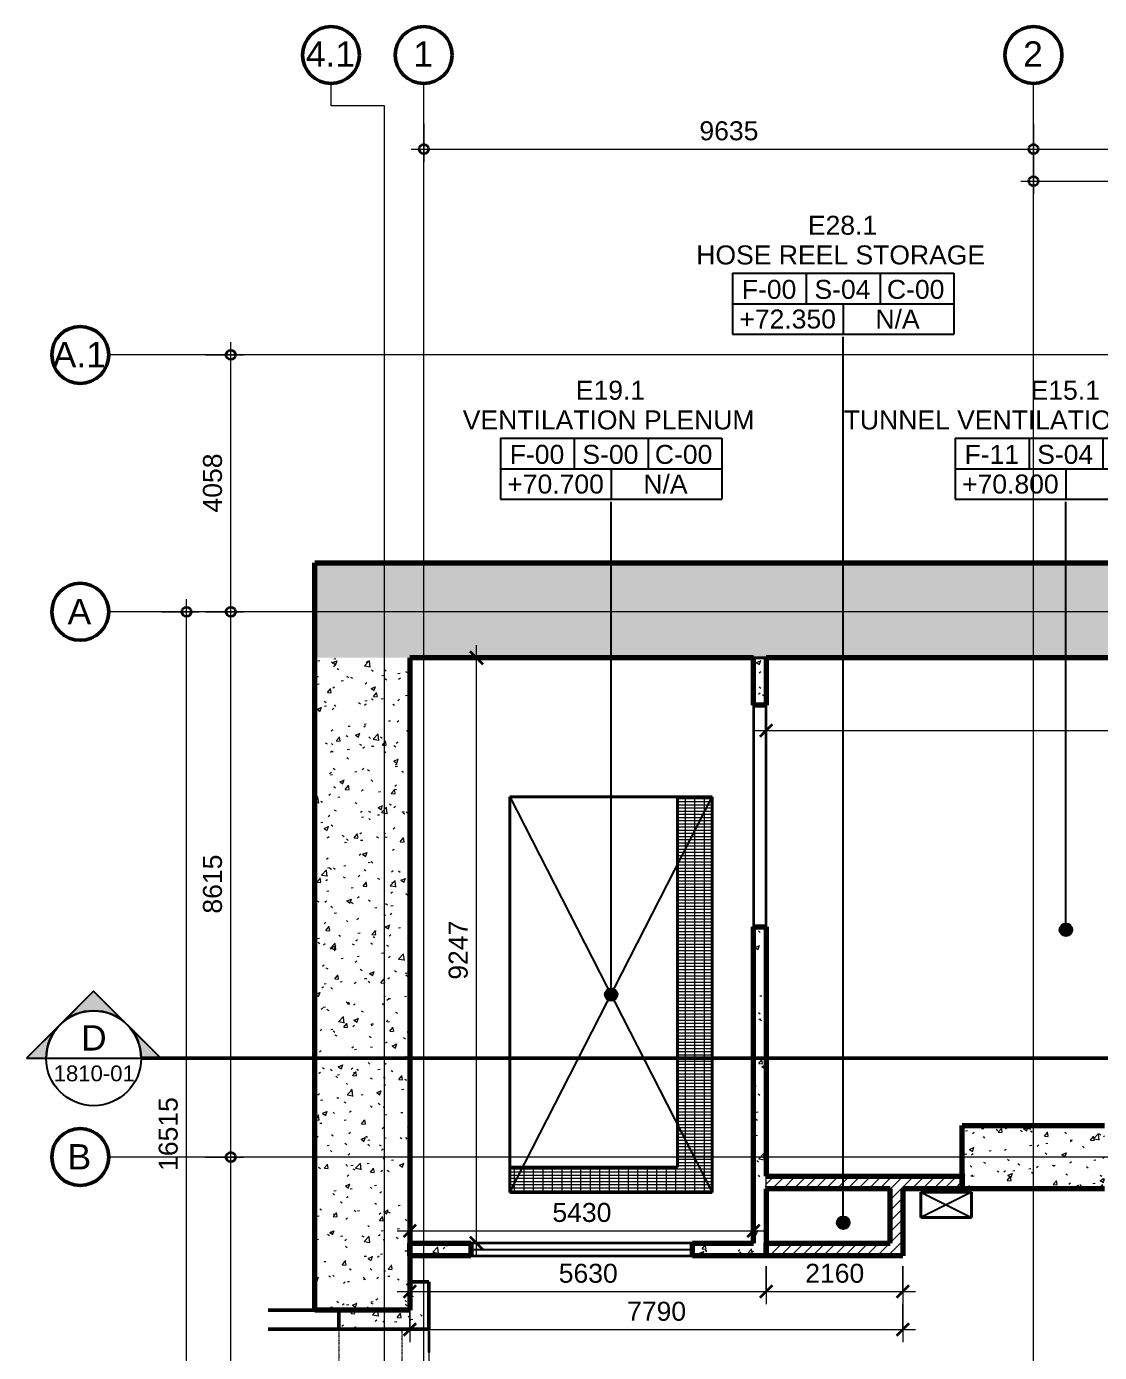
# Model space of a CAD drawing. Header units: millimetres. Extents: x -920221 to -841619, y -18676 to 22445.
# Drawn here: x -920194 to -903239, y 491 to 21440 of the extents above; entities that cross this region are included whole.
import ezdxf

# ---------------------------------------------------------------- set-up
doc = ezdxf.new("R2010")
doc.units = ezdxf.units.MM
doc.linetypes.add('DPA_Grid _ Level 100', pattern=[10, 5.5, -1.6, 1.3, -1.6])
doc.linetypes.add('DPA_Hidden 500', pattern=[1.4, 0.8, -0.6])
for name, color, linetype, lineweight in [('_ _ A-DETL-OPENING', 1, 'Continuous', 25), ('A-ANNO-DIMS', 1, 'Continuous', 9), ('A-ANNO-DIMS-100', 1, 'Continuous', 9), ('A-COLS', 5, 'Continuous', 70), ('A-COLS-E', 1, 'Continuous', 35), ('A-DETL-GENF', 2, 'Continuous', 35), ('A-DETL-MEDM', 4, 'Continuous', 50), ('A-DOOR-E', 2, 'Continuous', 25), ('A-FLOR-E', 2, 'Continuous', 35), ('A-FLOR-PATT', 1, 'Continuous', 35), ('A-GENM', 1, 'Continuous', 9), ('A-GENM-HDLN', 2, 'DPA_Hidden 500', 9), ('A-ROOM-IDEN', 3, 'Continuous', 25), ('A-ROOM-LINE', 3, 'Continuous', 25), ('A-WALL', 5, 'Continuous', 35), ('A-WALL-PATT', 1, 'Continuous', 35), ('G-ANNO-SECL', 3, 'Continuous', 9), ('S-GRID', 251, 'Continuous', 9), ('S-GRID-IDEN', 3, 'Continuous', 50), ('WALL-E', 2, 'Continuous', 35)]:
    doc.layers.add(name, color=color, linetype=linetype, lineweight=lineweight)
doc.styles.add('Arial', font='arial.ttf', dxfattribs={"height": 400})
doc.styles.add('Arial_1', font='arial.ttf', dxfattribs={"height": 250})
doc.styles.add('Arial_2', font='arial.ttf', dxfattribs={"height": 300})
doc.dimstyles.new('DPA-DIM-3_0_C-C', dxfattribs={"dimscale": 304.8, "dimtxt": 306.07782, "dimasz": 0.492126, "dimexe": 0.656168, "dimexo": 0.0625, "dimgap": 0.164042, "dimtad": 1, "dimdec": 0, "dimzin": 0, "dimdsep": 46, "dimtxsty": 'Arial_2', "dimblk1": 'DOTBLANK', "dimblk2": 'DOTBLANK', "dimsah": 1, "dimcen": 0.09, "dimdle": 0.656168, "dimadec": 8, "dimazin": 0, "dimtfac": 1, "dimtdec": 4, "dimtix": 1, "dimtmove": 0, "dimatfit": 3, "dimfxl": 1.312336, "dimfxlon": 1, "dimtvp": 1, "dimtolj": 1, "dimtzin": 0, "dimarcsym": 2})
doc.dimstyles.new('DPA-DIM-3_0_T-T', dxfattribs={"dimscale": 304.8, "dimtxt": 306.07782, "dimasz": 0.656168, "dimexe": 0.656168, "dimexo": 0.0625, "dimgap": 0.164042, "dimtad": 1, "dimdec": 0, "dimzin": 0, "dimdsep": 46, "dimtxsty": 'Arial_2', "dimblk1": 'OBLIQUE', "dimblk2": 'OBLIQUE', "dimsah": 1, "dimcen": 0.09, "dimdle": 0.656168, "dimadec": 8, "dimazin": 0, "dimtfac": 1, "dimtdec": 4, "dimtix": 1, "dimtmove": 0, "dimatfit": 3, "dimfxl": 1.312336, "dimfxlon": 1, "dimtvp": 1, "dimtolj": 1, "dimtzin": 0, "dimarcsym": 2})
pattern_1 = [(50, (0, 0), (728.7365, -63.75582), [76.2, -838.2]), (355, (0, 0), (-140.9716, 764.2276), [60.96, -670.56]), (100.451, (60.7, -5.3), (587.77, 700.46675), [64.76, -712.36]), (46.184, (0, 203.2), (1084.3162, -168.171), [114.3, -1257.3]), (96.636, (90.4, 189.2), (949.6099, 989.7098), [97.14, -1068.54]), (351.184, (0, 203.2), (949.6206, 989.7012), [91.44, -1005.84]), (21, (101.6, 152.4), (606.45787, -409.06057), [76.2, -838.2]), (326, (101.6, 152.4), (247.20834, 736.7529), [60.96, -670.56]), (71.451, (152.14, 118.3), (853.66825, 327.68547), [64.76, -712.36]), (37.5, (0, 0), (12.35469, 338.22012), [33.528, -628.904, 33.528, -647.192, -673.1]), (37.5, (0, 0), (12.35469, 338.22012), [-1343.152, 33.528, -639.572]), (7.5, (0, 0), (267.27887, 400.72213), [33.528, -354.584, 33.528, -613.664, -256.54]), (7.5, (0, 0), (267.27887, 400.72213), [-1035.304, 33.528, -223.012]), (327.5, (-226.57, 0), (542.36333, -22.915345), [33.528, -220.472, 33.528, -758.952, -1051.56]), (327.5, (-226.57, 0), (542.36333, -22.915345), [-1046.48, 33.528, -1018.032]), (317.5, (-328.17, 0), (592.51696, 101.7071), [33.528, -296.672, 33.528, -492.76, -746.76]), (317.5, (-328.17, 0), (592.51696, 101.7071), [-856.488, 33.528, -713.232])]
pattern_2 = [(45, (0, 0), (-84.852814, 84.852814), [])]

# ---------------------------------------------------------------- blocks, each defined once
blk = doc.blocks.new('vent_grill - vent_grill H3500xW3500-11544779-4280-01 ENLARGED LOWER PLATFORM LEVEL - REFLECTED CEILING PLAN - SHEET 1')
at = {"layer": 'A-DOOR-E'}
blk.add_line((-1750, 0), (1750, 0), dxfattribs=at)
blk = doc.blocks.new('Dpa_Tunnel_B_5700 - Dpa_Tunnel_B_5700-6780011-4280-01 ENLARGED LOWER PLATFORM LEVEL - REFLECTED CEILING PLAN - SHEET 1')
at = {"layer": 'A-DETL-GENF'}
for p, q in [((561, 2850), (2800, 2850)), ((561, -2850), (2800, -2850))]:
    blk.add_line(p, q, dxfattribs=at)
at = {"layer": 'A-GENM-HDLN'}
for p, q in [((1680, 2850), (2680, 2850)), ((2680, -2850), (1680, -2850))]:
    blk.add_line(p, q, dxfattribs=at)
blk = doc.blocks.new('Dpa_Tunnel_B_5700 - Dpa_Tunnel_B_5700-6787006-4280-01 ENLARGED LOWER PLATFORM LEVEL - REFLECTED CEILING PLAN - SHEET 1')
at = {"layer": 'A-DETL-GENF'}
for p, q in [((561, 2850), (3100, 2850)), ((561, -2850), (3100, -2850))]:
    blk.add_line(p, q, dxfattribs=at)
at = {"layer": 'A-GENM'}
blk.add_line((3100, 2850), (3100, -2850), dxfattribs=at)
at = {"layer": 'A-GENM-HDLN'}
for p, q in [((1680, 2850), (1680, -2850)), ((2680, 2850), (1680, 2850)), ((2680, -2850), (2680, 2850)), ((561, 0), (4781, 0)), ((1680, -2850), (2680, -2850))]:
    blk.add_line(p, q, dxfattribs=at)
blk = doc.blocks.new('Grid - 100 Scale-2291345-4280-01 ENLARGED LOWER PLATFORM LEVEL - REFLECTED CEILING PLAN - SHEET 1')
at = {"layer": 'S-GRID-IDEN'}
blk.add_circle((0, 0), 4.5, dxfattribs=at)
blk = doc.blocks.new('Section - Section Head-531884-4280-01 ENLARGED LOWER PLATFORM LEVEL - REFLECTED CEILING PLAN - SHEET 1')
at = {"layer": 'G-ANNO-SECL'}
h = blk.add_hatch(color=256, dxfattribs=at)
edge = h.paths.add_edge_path()
edge.add_line((-12.8, 5.3), (-7.5, 10.61))
edge.add_line((-7.5, 10.61), (-2.2, 5.3))
edge.add_arc((-7.5, 0), 7.5, 45, 135)
h = blk.add_hatch(color=256, dxfattribs=at)
edge = h.paths.add_edge_path()
edge.add_arc((-7.5, 0), 7.5, 0, 45)
edge.add_line((-2.2, 5.3), (3.11, 0))
edge.add_line((3.11, 0), (0, 0))
edge = h.paths.add_edge_path()
edge.add_line((-15, 0), (-18.11, 0))
edge.add_line((-18.11, 0), (-12.8, 5.3))
edge.add_arc((-7.5, 0), 7.5, 135, 180)
at = {"layer": 'G-ANNO-SECL', "lineweight": 25}
for p, q in [((-7.5, 10.61), (-18.11, 0)), ((-7.5, 10.61), (-12.8, 5.3)), ((3.11, 0), (-7.5, 10.61)), ((-2.2, 5.3), (-7.5, 10.61)), ((-12.8, 5.3), (-18.11, 0)), ((3.11, 0), (-2.2, 5.3)), ((-18.11, 0), (-15, 0)), ((-18.11, 0), (-15, 0)), ((0, 0), (3.11, 0)), ((0, 0), (3.11, 0))]:
    blk.add_line(p, q, dxfattribs=at)
blk.add_circle((-7.5, 0), 7.5, dxfattribs=at)
for start, end in [(45, 135), (135, 180), (0, 45)]:
    blk.add_arc((-7.5, 0), 7.5, start, end, dxfattribs=at)
blk = doc.blocks.new('DIMBLOCK1-4280-01 ENLARGED LOWER PLATFORM LEVEL - REFLECTED CEILING PLAN - SHEET 1')
at = {"layer": 'A-ANNO-DIMS-100'}
for p, q in [((-913917, 19904), (-913917, 19304)), ((-913917, 19504), (-913917, 19904)), ((-904282, 19904), (-904282, 19304)), ((-904282, 19504), (-904282, 19904)), ((-914117, 19504), (-904282, 19504))]:
    blk.add_line(p, q, dxfattribs=at)
at = {"layer": 'A-ANNO-DIMS-100', "lineweight": 35}
for centre in [(-913917, 19504), (-904282, 19504)]:
    blk.add_circle(centre, 75, dxfattribs=at)
at = {"layer": 'A-ANNO-DIMS-100', "color": 0, "insert": (-909561, 19943), "char_height": 300, "width": 1107.53, "attachment_point": 1, "line_spacing_factor": 0.941778, "style": 'Arial_2'}
blk.add_mtext('9635', dxfattribs=at)
blk = doc.blocks.new('_DotBlank')
at = {"color": 0, "linetype": 'ByBlock', "lineweight": -2}
blk.add_line((-0.5, 0), (-1, 0), dxfattribs=at)
blk.add_circle((0, 0), 0.5, dxfattribs=at)
blk = doc.blocks.new('DIMBLOCK2-4280-01 ENLARGED LOWER PLATFORM LEVEL - REFLECTED CEILING PLAN - SHEET 1')
at = {"layer": 'A-ANNO-DIMS-100'}
for p, q in [((-904282, 19904), (-904282, 19304)), ((-904282, 19504), (-904282, 19904)), ((-892882, 19904), (-892882, 19304)), ((-892882, 19504), (-892882, 19904)), ((-904282, 19504), (-892882, 19504))]:
    blk.add_line(p, q, dxfattribs=at)
at = {"layer": 'A-ANNO-DIMS-100', "lineweight": 35}
for centre in [(-904282, 19504), (-892882, 19504)]:
    blk.add_circle(centre, 75, dxfattribs=at)
at = {"layer": 'A-ANNO-DIMS-100', "color": 0, "insert": (-899159, 19943), "char_height": 300, "width": 1384.41, "attachment_point": 1, "line_spacing_factor": 0.941778, "style": 'Arial_2'}
blk.add_mtext('11400', dxfattribs=at)
blk = doc.blocks.new('DIMBLOCK7-4280-01 ENLARGED LOWER PLATFORM LEVEL - REFLECTED CEILING PLAN - SHEET 1')
at = {"layer": 'A-ANNO-DIMS-100'}
for p, q in [((-917667, -4521), (-917667, 12394)), ((-918067, 12194), (-917467, 12194)), ((-917667, 12194), (-918067, 12194)), ((-918067, -4321), (-917467, -4321)), ((-917667, -4321), (-918067, -4321))]:
    blk.add_line(p, q, dxfattribs=at)
at = {"layer": 'A-ANNO-DIMS-100', "lineweight": 35}
for centre in [(-917667, 12194), (-917667, -4321)]:
    blk.add_circle(centre, 75, dxfattribs=at)
at = {"layer": 'A-ANNO-DIMS-100', "color": 0, "insert": (-918106, 3360), "char_height": 300, "width": 1384.41, "attachment_point": 1, "rotation": 90, "line_spacing_factor": 0.941778, "style": 'Arial_2'}
blk.add_mtext('16515', dxfattribs=at)
blk = doc.blocks.new('DIMBLOCK9-4280-01 ENLARGED LOWER PLATFORM LEVEL - REFLECTED CEILING PLAN - SHEET 1')
at = {"layer": 'A-ANNO-DIMS-100'}
for p, q in [((-916967, -4321), (-916967, 3779)), ((-917367, 3579), (-916767, 3579)), ((-916967, 3579), (-917367, 3579)), ((-917367, -4321), (-916767, -4321)), ((-916967, -4321), (-917367, -4321))]:
    blk.add_line(p, q, dxfattribs=at)
at = {"layer": 'A-ANNO-DIMS-100', "lineweight": 35}
for centre in [(-916967, 3579), (-916967, -4321)]:
    blk.add_circle(centre, 75, dxfattribs=at)
at = {"layer": 'A-ANNO-DIMS-100', "color": 0, "insert": (-917406, -832), "char_height": 300, "width": 1107.53, "attachment_point": 1, "rotation": 90, "line_spacing_factor": 0.941778, "style": 'Arial_2'}
blk.add_mtext('7900', dxfattribs=at)
blk = doc.blocks.new('DIMBLOCK10-4280-01 ENLARGED LOWER PLATFORM LEVEL - REFLECTED CEILING PLAN - SHEET 1')
at = {"layer": 'A-ANNO-DIMS-100'}
for p, q in [((-916967, 3379), (-916967, 12394)), ((-917367, 12194), (-916767, 12194)), ((-916967, 12194), (-917367, 12194)), ((-917367, 3579), (-916767, 3579)), ((-916967, 3579), (-917367, 3579))]:
    blk.add_line(p, q, dxfattribs=at)
at = {"layer": 'A-ANNO-DIMS-100', "lineweight": 35}
for centre in [(-916967, 12194), (-916967, 3579)]:
    blk.add_circle(centre, 75, dxfattribs=at)
at = {"layer": 'A-ANNO-DIMS-100', "color": 0, "insert": (-917406, 7425), "char_height": 300, "width": 1107.53, "attachment_point": 1, "rotation": 90, "line_spacing_factor": 0.941778, "style": 'Arial_2'}
blk.add_mtext('8615', dxfattribs=at)
blk = doc.blocks.new('DPA_Room Tag Box - Standard-4486259-4280-01 ENLARGED LOWER PLATFORM LEVEL - REFLECTED CEILING PLAN - SHEET 1')
at = {"layer": 'A-ROOM-LINE'}
for p, q in [((-17.5, -2.94), (-17.5, -12.6)), ((-17.5, -2.94), (17.5, -2.94)), ((-5.83, -2.94), (-5.83, -7.77)), ((5.83, -2.94), (5.83, -7.77)), ((17.5, -2.94), (17.5, -12.6)), ((-17.5, -7.77), (17.5, -7.77)), ((0, -7.77), (0, -12.6)), ((-17.5, -12.6), (17.5, -12.6))]:
    blk.add_line(p, q, dxfattribs=at)
blk = doc.blocks.new('DIMBLOCK11-4280-01 ENLARGED LOWER PLATFORM LEVEL - REFLECTED CEILING PLAN - SHEET 1')
at = {"layer": 'A-ANNO-DIMS-100'}
for p, q in [((-914137, 1254), (-914137, 654)), ((-914137, 854), (-914137, 1254)), ((-906347, 1254), (-906347, 654)), ((-906347, 854), (-906347, 1254)), ((-914337, 854), (-906147, 854))]:
    blk.add_line(p, q, dxfattribs=at)
at = {"layer": 'A-ANNO-DIMS-100', "lineweight": 35}
for p, q in [((-914137, 854), (-914237, 754)), ((-914137, 854), (-914037, 954)), ((-906347, 854), (-906447, 754)), ((-906347, 854), (-906247, 954))]:
    blk.add_line(p, q, dxfattribs=at)
at = {"layer": 'A-ANNO-DIMS-100', "color": 0, "insert": (-910704, 1293), "char_height": 300, "width": 1107.53, "attachment_point": 1, "line_spacing_factor": 0.941778, "style": 'Arial_2'}
blk.add_mtext('7790', dxfattribs=at)
blk = doc.blocks.new('_Oblique')
at = {"color": 0, "linetype": 'ByBlock', "lineweight": -2}
blk.add_line((-0.5, -0.5), (0.5, 0.5), dxfattribs=at)
blk = doc.blocks.new('DIMBLOCK12-4280-01 ENLARGED LOWER PLATFORM LEVEL - REFLECTED CEILING PLAN - SHEET 1')
at = {"layer": 'A-ANNO-DIMS-100'}
for p, q in [((-908507, 1854), (-908507, 1254)), ((-908507, 1454), (-908507, 1854)), ((-906347, 1854), (-906347, 1254)), ((-906347, 1454), (-906347, 1854)), ((-908707, 1454), (-906147, 1454))]:
    blk.add_line(p, q, dxfattribs=at)
at = {"layer": 'A-ANNO-DIMS-100', "lineweight": 35}
for p, q in [((-908507, 1454), (-908407, 1554)), ((-906347, 1454), (-906247, 1554)), ((-908507, 1454), (-908607, 1354)), ((-906347, 1454), (-906447, 1354))]:
    blk.add_line(p, q, dxfattribs=at)
at = {"layer": 'A-ANNO-DIMS-100', "color": 0, "insert": (-907889, 1893), "char_height": 300, "width": 1107.53, "attachment_point": 1, "line_spacing_factor": 0.941778, "style": 'Arial_2'}
blk.add_mtext('2160', dxfattribs=at)
blk = doc.blocks.new('DIMBLOCK13-4280-01 ENLARGED LOWER PLATFORM LEVEL - REFLECTED CEILING PLAN - SHEET 1')
at = {"layer": 'A-ANNO-DIMS-100'}
for p, q in [((-914137, 2814), (-914137, 2214)), ((-914137, 2414), (-914137, 2814)), ((-908707, 2814), (-908707, 2214)), ((-908707, 2414), (-908707, 2814)), ((-914337, 2414), (-908507, 2414))]:
    blk.add_line(p, q, dxfattribs=at)
at = {"layer": 'A-ANNO-DIMS-100', "lineweight": 35}
for p, q in [((-914137, 2414), (-914037, 2514)), ((-908707, 2414), (-908607, 2514)), ((-914137, 2414), (-914237, 2314)), ((-908707, 2414), (-908807, 2314))]:
    blk.add_line(p, q, dxfattribs=at)
at = {"layer": 'A-ANNO-DIMS-100', "color": 0, "insert": (-911884, 2854), "char_height": 300, "width": 1107.53, "attachment_point": 1, "line_spacing_factor": 0.941778, "style": 'Arial_2'}
blk.add_mtext('5430', dxfattribs=at)
blk = doc.blocks.new('DIMBLOCK14-4280-01 ENLARGED LOWER PLATFORM LEVEL - REFLECTED CEILING PLAN - SHEET 1')
at = {"layer": 'A-ANNO-DIMS-100', "lineweight": 35}
for p, q in [((-913083, 11466), (-913183, 11566)), ((-913083, 11466), (-912983, 11366)), ((-913083, 2219), (-913183, 2319)), ((-913083, 2219), (-912983, 2119))]:
    blk.add_line(p, q, dxfattribs=at)
at = {"layer": 'A-ANNO-DIMS-100'}
for p, q in [((-913083, 2019), (-913083, 11666)), ((-913483, 11466), (-912883, 11466)), ((-913083, 11466), (-913483, 11466)), ((-913483, 2219), (-912883, 2219)), ((-913083, 2219), (-913483, 2219))]:
    blk.add_line(p, q, dxfattribs=at)
at = {"layer": 'A-ANNO-DIMS-100', "color": 0, "insert": (-913523, 6381), "char_height": 300, "width": 1107.53, "attachment_point": 1, "rotation": 90, "line_spacing_factor": 0.941778, "style": 'Arial_2'}
blk.add_mtext('9247', dxfattribs=at)
blk = doc.blocks.new('DIMBLOCK15-4280-01 ENLARGED LOWER PLATFORM LEVEL - REFLECTED CEILING PLAN - SHEET 1')
at = {"layer": 'A-ANNO-DIMS-100'}
for p, q in [((-908507, 10719), (-908507, 10119)), ((-908507, 10319), (-908507, 10719)), ((-894507, 10719), (-894507, 10119)), ((-894507, 10319), (-894507, 10719)), ((-908707, 10319), (-894307, 10319))]:
    blk.add_line(p, q, dxfattribs=at)
at = {"layer": 'A-ANNO-DIMS-100', "lineweight": 35}
for p, q in [((-908507, 10319), (-908607, 10219)), ((-908507, 10319), (-908407, 10419)), ((-894507, 10319), (-894607, 10219)), ((-894507, 10319), (-894407, 10419))]:
    blk.add_line(p, q, dxfattribs=at)
at = {"layer": 'A-ANNO-DIMS-100', "color": 0, "insert": (-902084, 10759), "char_height": 300, "width": 1384.41, "attachment_point": 1, "line_spacing_factor": 0.941778, "style": 'Arial_2'}
blk.add_mtext('14000', dxfattribs=at)
blk = doc.blocks.new('DIMBLOCK33-4280-01 ENLARGED LOWER PLATFORM LEVEL - REFLECTED CEILING PLAN - SHEET 1')
at = {"layer": 'A-ANNO-DIMS-100'}
for p, q in [((-904282, 19397), (-904282, 18797)), ((-904282, 18997), (-904282, 19397)), ((-894805, 19397), (-894805, 18797)), ((-894805, 18997), (-894805, 19397)), ((-904482, 18997), (-894805, 18997))]:
    blk.add_line(p, q, dxfattribs=at)
at = {"layer": 'A-ANNO-DIMS-100', "lineweight": 35}
for centre in [(-904282, 18997), (-894805, 18997)]:
    blk.add_circle(centre, 75, dxfattribs=at)
at = {"layer": 'A-ANNO-DIMS-100', "color": 0, "insert": (-900005, 19436), "char_height": 300, "width": 1107.53, "attachment_point": 1, "line_spacing_factor": 0.941778, "style": 'Arial_2'}
blk.add_mtext('9477', dxfattribs=at)
blk = doc.blocks.new('DIMBLOCK39-4280-01 ENLARGED LOWER PLATFORM LEVEL - REFLECTED CEILING PLAN - SHEET 1')
at = {"layer": 'A-ANNO-DIMS-100'}
for p, q in [((-916967, 11994), (-916967, 16452)), ((-917367, 16252), (-916767, 16252)), ((-916967, 16252), (-917367, 16252)), ((-917367, 12194), (-916767, 12194)), ((-916967, 12194), (-917367, 12194))]:
    blk.add_line(p, q, dxfattribs=at)
at = {"layer": 'A-ANNO-DIMS-100', "lineweight": 35}
for centre in [(-916967, 16252), (-916967, 12194)]:
    blk.add_circle(centre, 75, dxfattribs=at)
at = {"layer": 'A-ANNO-DIMS-100', "color": 0, "insert": (-917406, 13762), "char_height": 300, "width": 1107.53, "attachment_point": 1, "rotation": 90, "line_spacing_factor": 0.941778, "style": 'Arial_2'}
blk.add_mtext('4058', dxfattribs=at)
blk = doc.blocks.new('DIMBLOCK56-4280-01 ENLARGED LOWER PLATFORM LEVEL - REFLECTED CEILING PLAN - SHEET 1')
at = {"layer": 'A-ANNO-DIMS-100'}
for p, q in [((-914137, 1854), (-914137, 1254)), ((-914137, 1454), (-914137, 1854)), ((-908507, 1854), (-908507, 1254)), ((-908507, 1454), (-908507, 1854)), ((-914337, 1454), (-908307, 1454))]:
    blk.add_line(p, q, dxfattribs=at)
at = {"layer": 'A-ANNO-DIMS-100', "lineweight": 35}
for p, q in [((-914137, 1454), (-914037, 1554)), ((-908507, 1454), (-908407, 1554)), ((-914137, 1454), (-914237, 1354)), ((-908507, 1454), (-908607, 1354))]:
    blk.add_line(p, q, dxfattribs=at)
at = {"layer": 'A-ANNO-DIMS-100', "color": 0, "insert": (-911784, 1893), "char_height": 300, "width": 1107.53, "attachment_point": 1, "line_spacing_factor": 0.941778, "style": 'Arial_2'}
blk.add_mtext('5630', dxfattribs=at)

msp = doc.modelspace()

# ---------------------------------------------------------------- hatches: boundary and pattern name
at = {"layer": 'A-COLS-E', "lineweight": 9}
h = msp.add_hatch(dxfattribs=at)
h.set_pattern_fill('FP_1', color=256, style=0, pattern_type=2)
h.set_pattern_definition(pattern_1)
h.paths.add_polyline_path([(-903157.4, 3079), (-903157.4, 4079), (-905407.4, 4079), (-905407.4, 3079), (-903203.9, 3079)])
at = {"layer": 'A-DETL-MEDM', "lineweight": 9}
h = msp.add_hatch(dxfattribs=at)
h.set_pattern_fill('FP_1', color=256, style=0, pattern_type=2)
h.set_pattern_definition(pattern_1)
h.paths.add_polyline_path([(-914181.3, 859), (-913837.4, 859), (-913837.4, 1609), (-914137.4, 1609), (-914137.4, 1159), (-915257.4, 1159), (-915257.4, 859)])
at = {"layer": 'A-FLOR-PATT', "lineweight": 9}
h = msp.add_hatch(dxfattribs=at)
h.set_pattern_fill('FP_4', color=256, style=0, pattern_type=2)
h.set_pattern_definition([(180, (-909632.374, 6144.02), (6e-15, 50), []), (90, (-909632.37, 6144.02), (150, -9e-15), [])])
h.paths.add_polyline_path([(-909357.4, 3019), (-909357.4, 6409.6), (-909357.4, 9269), (-909907.4, 9269), (-909907.4, 3419), (-912557.4, 3419), (-912557.4, 3019), (-909790.4, 3019)])
at = {"layer": 'A-ROOM-IDEN'}
h = msp.add_hatch(color=256, dxfattribs=at)
edge = h.paths.add_edge_path()
edge.add_arc((-903768.9, 7169.1), 100, 0, 360)
h = msp.add_hatch(color=256, dxfattribs=at)
edge = h.paths.add_edge_path()
edge.add_arc((-910955.6, 6146.3), 100, 0, 360)
h = msp.add_hatch(color=256, dxfattribs=at)
edge = h.paths.add_edge_path()
edge.add_arc((-907288.6, 2540.2), 100, 0, 360)
at = {"layer": 'A-WALL-PATT', "lineweight": 9}
h = msp.add_hatch(dxfattribs=at)
h.set_pattern_fill('FP_1', color=256, style=0, pattern_type=2)
h.set_pattern_definition(pattern_1)
h.paths.add_polyline_path([(-896525.4, 11466.4), (-896525.4, 12966.4), (-915637.4, 12966.4), (-915637.4, 11466.4), (-898813, 11466.4)])
h = msp.add_hatch(dxfattribs=at)
h.set_pattern_fill('FP_1', color=256, style=0, pattern_type=2)
h.set_pattern_definition(pattern_1)
h.paths.add_polyline_path([(-914181.3, 1159), (-914137.4, 1159), (-914137.4, 11466.4), (-915637.4, 11466.4), (-915637.4, 1159), (-915257.4, 1159)])
h = msp.add_hatch(dxfattribs=at)
h.set_pattern_fill('FP_1', color=256, style=0, pattern_type=2)
h.set_pattern_definition(pattern_1)
h.paths.add_polyline_path([(-908707.4, 2219), (-908507.4, 2219), (-908507.4, 7216.4), (-908707.4, 7216.4), (-908707.4, 3752.1)])
h.paths.add_polyline_path([(-908707.4, 10716.4), (-908507.4, 10716.4), (-908507.4, 11466.4), (-908707.4, 11466.4)])
h = msp.add_hatch(dxfattribs=at)
h.set_pattern_fill('FP_2', color=256, style=0, pattern_type=2)
h.set_pattern_definition(pattern_2)
h.paths.add_polyline_path([(-905407.4, 3079), (-905407.4, 3279), (-908507.4, 3279), (-908507.4, 3079), (-906347.4, 3079)])
h = msp.add_hatch(dxfattribs=at)
h.set_pattern_fill('FP_2', color=256, style=0, pattern_type=2)
h.set_pattern_definition(pattern_2)
h.paths.add_polyline_path([(-906347.4, 2219), (-906347.4, 3079), (-906547.4, 3079), (-906547.4, 2219)])
h = msp.add_hatch(dxfattribs=at)
h.set_pattern_fill('FP_1', color=256, style=0, pattern_type=2)
h.set_pattern_definition(pattern_1)
h.paths.add_polyline_path([(-908507.4, 2019), (-908507.4, 2219), (-909672.4, 2219), (-909672.4, 2019)])
h.paths.add_polyline_path([(-913172.4, 2019), (-913172.4, 2219), (-914137.4, 2219), (-914137.4, 2019)])
h = msp.add_hatch(dxfattribs=at)
h.set_pattern_fill('FP_2', color=256, style=0, pattern_type=2)
h.set_pattern_definition(pattern_2)
h.paths.add_polyline_path([(-906347.4, 2019), (-906347.4, 2219), (-908507.4, 2219), (-908507.4, 2019), (-907594.9, 2019)])

# ---------------------------------------------------------------- linework, layer by layer
at = {"layer": '_ _ A-DETL-OPENING'}
for p, q in [((-912557.4, 3019), (-912557.4, 9269)), ((-912557.4, 9269), (-909357.4, 9269)), ((-912557.4, 3019), (-909357.4, 9269)), ((-912557.4, 9269), (-909357.4, 3019)), ((-909357.4, 9269), (-909357.4, 3019)), ((-909357.4, 3019), (-912557.4, 3019)), ((-905260.4, 3026), (-906060.4, 2626)), ((-906060.4, 3026), (-905260.4, 2626)), ((-906060.4, 2626), (-906060.4, 3026)), ((-906060.4, 3026), (-905260.4, 3026)), ((-905260.4, 3026), (-905260.4, 2626)), ((-905260.4, 2626), (-906060.4, 2626))]:
    msp.add_line(p, q, dxfattribs=at)
at = {"layer": 'A-COLS'}
for p, q in [((-905407.4, 3079), (-905407.4, 4079)), ((-905407.4, 4079), (-903157.4, 4079)), ((-903157.4, 3079), (-905407.4, 3079))]:
    msp.add_line(p, q, dxfattribs=at)
at = {"layer": 'A-DETL-MEDM'}
for p, q in [((-913837.4, 1609), (-914137.4, 1609)), ((-914137.4, 1609), (-914137.4, 1159)), ((-913837.4, 859), (-913837.4, 1609)), ((-915257.4, 1159), (-916376.8, 1159)), ((-915257.4, 1159), (-916376.8, 1159)), ((-915257.4, 859), (-915257.4, 1159)), ((-914137.4, 1159), (-915257.4, 1159)), ((-915257.4, 1159), (-915257.4, 859)), ((-915257.4, 859), (-915257.4, 1159)), ((-914137.4, 1159), (-915257.4, 1159)), ((-915257.4, 1159), (-915257.4, 859)), ((-916376.8, 859), (-915257.4, 859)), ((-916376.8, 859), (-915257.4, 859)), ((-915257.4, 859), (-914137.4, 859)), ((-915257.4, 859), (-913837.4, 859))]:
    msp.add_line(p, q, dxfattribs=at)
at = {"layer": 'A-FLOR-E'}
for p, q in [((-914137.4, 11466.4), (-895025.4, 11466.4)), ((-895025.4, 11466.4), (-914137.4, 11466.4)), ((-914137.4, 11466.4), (-895025.4, 11466.4)), ((-895025.4, 11466.4), (-914137.4, 11466.4)), ((-909357.4, 9269), (-912557.4, 9269)), ((-912557.4, 9269), (-912557.4, 3019)), ((-912557.4, 9269), (-909357.4, 9269)), ((-912557.4, 3019), (-912557.4, 9269)), ((-909907.4, 9269), (-909357.4, 9269)), ((-909907.4, 3419), (-909907.4, 9269)), ((-909907.4, 9269), (-909907.4, 3419.9)), ((-909357.4, 9269), (-909907.4, 9269)), ((-909357.4, 3019), (-909357.4, 9269)), ((-909357.4, 9269), (-909357.4, 3019)), ((-909357.4, 9269), (-909357.4, 3019)), ((-909357.4, 3019), (-909357.4, 9269)), ((-912557.4, 3019), (-912557.4, 3419)), ((-912557.4, 3419), (-909907.4, 3419)), ((-909907.4, 3419), (-912557.4, 3419)), ((-912557.4, 3419), (-912557.4, 3019)), ((-912557.4, 3019), (-909357.4, 3019)), ((-909357.4, 3019), (-912557.4, 3019)), ((-909357.4, 3019), (-912557.4, 3019)), ((-912557.4, 3019), (-909357.4, 3019)), ((-906060.4, 3026), (-905260.4, 3026)), ((-906060.4, 2626), (-906060.4, 3026)), ((-905260.4, 3026), (-906060.4, 3026)), ((-906060.4, 3026), (-906060.4, 2626)), ((-905260.4, 3026), (-905260.4, 2626)), ((-905260.4, 2626), (-905260.4, 3026)), ((-905260.4, 2626), (-906060.4, 2626)), ((-906060.4, 2626), (-905260.4, 2626))]:
    msp.add_line(p, q, dxfattribs=at)
at = {"layer": 'A-GENM'}
for p, q in [((-916376.8, 1159), (-914137.4, 1159)), ((-913837.4, 830.8), (-913837.4, -4812.8))]:
    msp.add_line(p, q, dxfattribs=at)
at = {"layer": 'A-GENM', "lineweight": 35}
msp.add_line((-913837.4, 830.8), (-913837.4, 491.5), dxfattribs=at)
at = {"layer": 'A-ROOM-IDEN'}
for p, q in [((-907288.6, 2540.2), (-907288.6, 16538)), ((-910955.6, 6146.3), (-910955.6, 13931.2)), ((-903768.9, 7169.1), (-903768.9, 13931.2))]:
    msp.add_line(p, q, dxfattribs=at)
for centre in [(-903768.9, 7169.1), (-910955.6, 6146.3), (-907288.6, 2540.2)]:
    msp.add_circle(centre, 100, dxfattribs=at)
at = {"layer": 'A-WALL', "color": 7, "lineweight": 70}
for p, q in [((-915637.4, 11466.4), (-915637.4, 12966.4)), ((-915637.4, 12966.4), (-896525.4, 12966.4)), ((-915637.4, 1159), (-915637.4, 11466.4)), ((-908707.4, 11466.4), (-914137.4, 11466.4)), ((-914137.4, 11466.4), (-914137.4, 1159)), ((-908707.4, 10716.4), (-908707.4, 11466.4)), ((-896525.4, 11466.4), (-908507.4, 11466.4)), ((-908507.4, 11466.4), (-908507.4, 10716.4)), ((-908507.4, 10716.4), (-908707.4, 10716.4)), ((-908707.4, 2219), (-908707.4, 7216.4)), ((-908707.4, 7216.4), (-908507.4, 7216.4)), ((-908507.4, 7216.4), (-908507.4, 3279)), ((-908507.4, 3279), (-905407.4, 3279)), ((-905407.4, 3279), (-905407.4, 3079)), ((-908507.4, 3079), (-908507.4, 2219)), ((-906547.4, 3079), (-908507.4, 3079)), ((-906547.4, 2219), (-906547.4, 3079)), ((-906347.4, 3079), (-906347.4, 2219)), ((-905407.4, 3079), (-906347.4, 3079)), ((-914137.4, 2119), (-914137.4, 2219)), ((-914137.4, 2219), (-913172.4, 2219)), ((-914137.4, 2019), (-914137.4, 2119)), ((-913172.4, 2219), (-913172.4, 2119)), ((-913172.4, 2119), (-913172.4, 2019)), ((-909672.4, 2119), (-909672.4, 2219)), ((-909672.4, 2219), (-908707.4, 2219)), ((-909672.4, 2019), (-909672.4, 2119)), ((-908507.4, 2219), (-908507.4, 2119)), ((-908507.4, 2019), (-908507.4, 2219)), ((-908507.4, 2219), (-906547.4, 2219)), ((-908507.4, 2119), (-908507.4, 2019)), ((-906347.4, 2219), (-906347.4, 2019)), ((-913172.4, 2019), (-914137.4, 2019)), ((-908507.4, 2019), (-909672.4, 2019)), ((-906347.4, 2019), (-908507.4, 2019)), ((-914137.4, 1159), (-915637.4, 1159))]:
    msp.add_line(p, q, dxfattribs=at)
at = {"layer": 'A-WALL', "lineweight": 9}
msp.add_line((-908507.4, 3079), (-908507.4, 3279), dxfattribs=at)
at = {"layer": 'G-ANNO-SECL', "lineweight": 25}
msp.add_line((-919883.5, 5139.9), (-918383.5, 5139.9), dxfattribs=at)
at = {"layer": 'G-ANNO-SECL', "linetype": 'DPA_Grid _ Level 100', "lineweight": 50}
msp.add_line((-918383.5, 5139.9), (-844553.5, 5139.9), dxfattribs=at)
at = {"layer": 'S-GRID'}
for p, q in [((-915381.7, 20187), (-915381.7, 20540.3)), ((-914537.4, 20187), (-915381.7, 20187))]:
    msp.add_line(p, q, dxfattribs=at)
at = {"layer": 'S-GRID', "linetype": 'DPA_Grid _ Level 100'}
for p, q in [((-913917.4, -17805.7), (-913917.4, 20540.3)), ((-904282.4, -17805.7), (-904282.4, 20540.3)), ((-914537.4, -17805.7), (-914537.4, 20187)), ((-846157.4, 16252), (-918895.3, 16252)), ((-846157.4, 12194), (-918895.3, 12194)), ((-846157.4, 3579), (-918895.3, 3579))]:
    msp.add_line(p, q, dxfattribs=at)
at = {"layer": 'WALL-E'}
for p, q in [((-908507.4, 11466.4), (-908707.4, 11466.4)), ((-908707.4, 11466.4), (-908507.4, 11466.4)), ((-908707.4, 10716.4), (-908507.4, 10716.4)), ((-908707.4, 10716.4), (-908707.4, 7216.4)), ((-908507.4, 7216.4), (-908507.4, 10716.4)), ((-912557.4, 9269), (-909357.4, 9269)), ((-909357.4, 9269), (-912557.4, 9269)), ((-912557.4, 3019), (-912557.4, 9269)), ((-912557.4, 9269), (-912557.4, 3019)), ((-909357.4, 9269), (-909357.4, 3019)), ((-909357.4, 3019), (-909357.4, 9269)), ((-908707.4, 7216.4), (-908507.4, 7216.4)), ((-909357.4, 3019), (-912557.4, 3019)), ((-912557.4, 3019), (-909357.4, 3019)), ((-913172.4, 2219), (-913172.4, 2019)), ((-909672.4, 2219), (-913172.4, 2219)), ((-909672.4, 2219), (-909672.4, 2019)), ((-913172.4, 2019), (-909672.4, 2019))]:
    msp.add_line(p, q, dxfattribs=at)

# ---------------------------------------------------------------- block references
at = {"layer": 'A-DETL-GENF'}
for name in ['Dpa_Tunnel_B_5700 - Dpa_Tunnel_B_5700-6780011-4280-01 ENLARGED LOWER PLATFORM LEVEL - REFLECTED CEILING PLAN - SHEET 1', 'Dpa_Tunnel_B_5700 - Dpa_Tunnel_B_5700-6787006-4280-01 ENLARGED LOWER PLATFORM LEVEL - REFLECTED CEILING PLAN - SHEET 1']:
    msp.add_blockref(name, (-916937.4, -1991), dxfattribs=at)
at = {"layer": 'A-DOOR-E'}
msp.add_blockref('vent_grill - vent_grill H3500xW3500-11544779-4280-01 ENLARGED LOWER PLATFORM LEVEL - REFLECTED CEILING PLAN - SHEET 1', (-911422.4, 2119), dxfattribs=at)
at = {"layer": 'A-ROOM-IDEN', "xscale": 99.99999999999993, "yscale": 99.99999999999993, "zscale": 99.99999999999993}
for p in [(-907288.6, 17838), (-910955.6, 15231.2), (-903768.9, 15231.2)]:
    msp.add_blockref('DPA_Room Tag Box - Standard-4486259-4280-01 ENLARGED LOWER PLATFORM LEVEL - REFLECTED CEILING PLAN - SHEET 1', p, dxfattribs=at)
at = {"layer": 'G-ANNO-SECL', "lineweight": 25, "xscale": 99.99999999999993, "yscale": 99.99999999999993, "zscale": 99.99999999999993}
msp.add_blockref('Section - Section Head-531884-4280-01 ENLARGED LOWER PLATFORM LEVEL - REFLECTED CEILING PLAN - SHEET 1', (-918383.5, 5139.9), dxfattribs=at)
at = {"layer": 'S-GRID-IDEN', "xscale": 99.99999999999993, "yscale": 99.99999999999993, "zscale": 99.99999999999993}
for p in [(-915381.7, 20990.3), (-913917.4, 20990.3), (-904282.4, 20990.3)]:
    msp.add_blockref('Grid - 100 Scale-2291345-4280-01 ENLARGED LOWER PLATFORM LEVEL - REFLECTED CEILING PLAN - SHEET 1', p, dxfattribs=at)
at = {"layer": 'S-GRID-IDEN', "xscale": 99.99999999999993, "yscale": 99.99999999999993, "zscale": 99.99999999999993, "rotation": 89.9999999999998}
for p in [(-919345.3, 16252), (-919345.3, 12194), (-919345.3, 3579)]:
    msp.add_blockref('Grid - 100 Scale-2291345-4280-01 ENLARGED LOWER PLATFORM LEVEL - REFLECTED CEILING PLAN - SHEET 1', p, dxfattribs=at)

# ---------------------------------------------------------------- texts
at = {"layer": 'A-ROOM-IDEN', "lineweight": 9, "char_height": 300, "attachment_point": 1, "style": 'Arial_2'}
for s, insert, width in [('E28.1', (-907847.2, 18450.5), 1354.852), ('HOSE REEL STORAGE', (-909610.6, 17981.7), 5619.829), ('F-00', (-908891.2, 17437.4), 1058.227), ('S-04', (-907743.1, 17437.4), 1090.295), ('C-00', (-906598, 17437.4), 1114.346), ('+72.350', (-908930.3, 16968.7), 1883.966), ('N/A', (-906779.5, 16968.7), 857.806), ('E19.1', (-911514.2, 15843.8), 1354.852), ('E15.1', (-904327.5, 15843.8), 1354.852), ('VENTILATION PLENUM', (-913300.6, 15374.9), 5675.947), ('TUNNEL VENTILATION FAN ROOM', (-907281.4, 15374.9), 8505.904), ('F-00', (-912558.2, 14830.6), 1058.227), ('S-00', (-911410.1, 14830.6), 1090.295), ('C-00', (-910265, 14830.6), 1114.346), ('F-11', (-905371.6, 14830.6), 1058.227), ('S-04', (-904223.4, 14830.6), 1090.295), ('+70.700', (-912597.3, 14361.9), 1883.966), ('N/A', (-910446.5, 14361.9), 857.806), ('+70.800', (-905410.7, 14361.9), 1883.966)]:
    msp.add_mtext(s, dxfattribs=dict(at, insert=insert, width=width))
at = {"layer": 'G-ANNO-SECL', "lineweight": 25, "attachment_point": 1}
for s, insert, char_height, width, style in [('D', (-919331.4, 5661.9), 400, 489.029, 'Arial'), ('1810-01', (-919764.9, 5026.1), 250, 1539.24, 'Arial_1')]:
    msp.add_mtext(s, dxfattribs=dict(at, insert=insert, char_height=char_height, width=width, style=style))
at = {"layer": 'S-GRID-IDEN', "lineweight": 9, "char_height": 400, "attachment_point": 1, "style": 'Arial'}
for s, insert, width in [('4.1', (-915779.4, 21206.2), 945.991), ('1', (-914080.7, 21206.2), 376.793), ('2', (-904445.7, 21206.2), 376.793), ('A.1', (-919779.5, 16455.9), 1026.16), ('A', (-919545, 12397.9), 456.962), ('B', (-919545, 3782.9), 456.962)]:
    msp.add_mtext(s, dxfattribs=dict(at, insert=insert, width=width))

# ---------------------------------------------------------------- dimensions: what is measured, and where the dimension line sits
at = {"layer": 'A-ANNO-DIMS'}
for base, p1, p2, dimstyle, override, picture, middle in [((-904282.4, 19503.8), (-913917.4, 19903.8), (-904282.4, 19903.8), 'DPA-DIM-3_0_C-C', {"dimpost": '<>', "dimfxl": 9635}, 'DIMBLOCK1-4280-01 ENLARGED LOWER PLATFORM LEVEL - REFLECTED CEILING PLAN - SHEET 1', (-909099.9, 19707)), ((-892882.4, 19503.8), (-904282.4, 19903.8), (-892882.4, 19903.8), 'DPA-DIM-3_0_C-C', {"dimpost": '<>', "dimfxl": 11400}, 'DIMBLOCK2-4280-01 ENLARGED LOWER PLATFORM LEVEL - REFLECTED CEILING PLAN - SHEET 1', (-898582.4, 19706.9)), ((-894805.4, 18996.9), (-904282.4, 19396.9), (-894805.4, 19396.9), 'DPA-DIM-3_0_C-C', {"dimpost": '<>', "dimfxl": 9477.000119}, 'DIMBLOCK33-4280-01 ENLARGED LOWER PLATFORM LEVEL - REFLECTED CEILING PLAN - SHEET 1', (-899543.9, 19200.1)), ((-894507.4, 10319.2), (-908507.4, 10719.2), (-894507.4, 10719.2), 'DPA-DIM-3_0_T-T', {"dimpost": '<>', "dimfxl": 14000}, 'DIMBLOCK15-4280-01 ENLARGED LOWER PLATFORM LEVEL - REFLECTED CEILING PLAN - SHEET 1', (-901507.4, 10522.4)), ((-908707.4, 2414.2), (-914137.4, 2814.2), (-908707.4, 2814.2), 'DPA-DIM-3_0_T-T', {"dimpost": '<>', "dimfxl": 5430}, 'DIMBLOCK13-4280-01 ENLARGED LOWER PLATFORM LEVEL - REFLECTED CEILING PLAN - SHEET 1', (-911422.4, 2617.5)), ((-908507.4, 1453.6), (-914137.4, 1853.6), (-908507.4, 1853.6), 'DPA-DIM-3_0_T-T', {"dimpost": '<>', "dimfxl": 5630}, 'DIMBLOCK56-4280-01 ENLARGED LOWER PLATFORM LEVEL - REFLECTED CEILING PLAN - SHEET 1', (-911322.4, 1656.9)), ((-906347.4, 1453.6), (-908507.4, 1853.6), (-906347.4, 1853.6), 'DPA-DIM-3_0_T-T', {"dimpost": '<>', "dimfxl": 2160.000002}, 'DIMBLOCK12-4280-01 ENLARGED LOWER PLATFORM LEVEL - REFLECTED CEILING PLAN - SHEET 1', (-907427.4, 1656.8)), ((-906347.4, 853.6), (-914137.4, 1253.6), (-906347.4, 1253.6), 'DPA-DIM-3_0_T-T', {"dimpost": '<>', "dimfxl": 7790.000002}, 'DIMBLOCK11-4280-01 ENLARGED LOWER PLATFORM LEVEL - REFLECTED CEILING PLAN - SHEET 1', (-910242.4, 1056.8))]:
    dim = msp.add_linear_dim(base=base, p1=p1, p2=p2, dimstyle=dimstyle, override=override, dxfattribs=at)
    dim.commit()
    dim.dimension.update_dxf_attribs({"geometry": picture, "text_midpoint": middle})
for base, p1, p2, dimstyle, override, picture, middle in [((-916966.9, 16252), (-917366.9, 12194), (-917366.9, 16252), 'DPA-DIM-3_0_C-C', {"dimpost": '<>', "dimfxl": 4057.997178}, 'DIMBLOCK39-4280-01 ENLARGED LOWER PLATFORM LEVEL - REFLECTED CEILING PLAN - SHEET 1', (-917170.1, 14223)), ((-917666.9, 12194), (-918066.9, -4321), (-918066.9, 12194), 'DPA-DIM-3_0_C-C', {"dimpost": '<>', "dimfxl": 16515.002991}, 'DIMBLOCK7-4280-01 ENLARGED LOWER PLATFORM LEVEL - REFLECTED CEILING PLAN - SHEET 1', (-917870.1, 3936.5)), ((-916966.9, 12194), (-917366.9, 3579), (-917366.9, 12194), 'DPA-DIM-3_0_C-C', {"dimpost": '<>', "dimfxl": 8614.999996}, 'DIMBLOCK10-4280-01 ENLARGED LOWER PLATFORM LEVEL - REFLECTED CEILING PLAN - SHEET 1', (-917170.1, 7886.5)), ((-913083.3, 11466.4), (-913483.3, 2219), (-913483.3, 11466.4), 'DPA-DIM-3_0_T-T', {"dimpost": '<>', "dimfxl": 9247.359585}, 'DIMBLOCK14-4280-01 ENLARGED LOWER PLATFORM LEVEL - REFLECTED CEILING PLAN - SHEET 1', (-913286.5, 6842.7)), ((-916966.9, 3579), (-917366.9, -4321), (-917366.9, 3579), 'DPA-DIM-3_0_C-C', {"dimpost": '<>', "dimfxl": 7900.002995}, 'DIMBLOCK9-4280-01 ENLARGED LOWER PLATFORM LEVEL - REFLECTED CEILING PLAN - SHEET 1', (-917170.1, -371))]:
    dim = msp.add_linear_dim(base=base, p1=p1, p2=p2, angle=90, dimstyle=dimstyle, override=override, dxfattribs=at)
    dim.commit()
    dim.dimension.update_dxf_attribs({"geometry": picture, "text_midpoint": middle})

doc.saveas('drawing.dxf')
